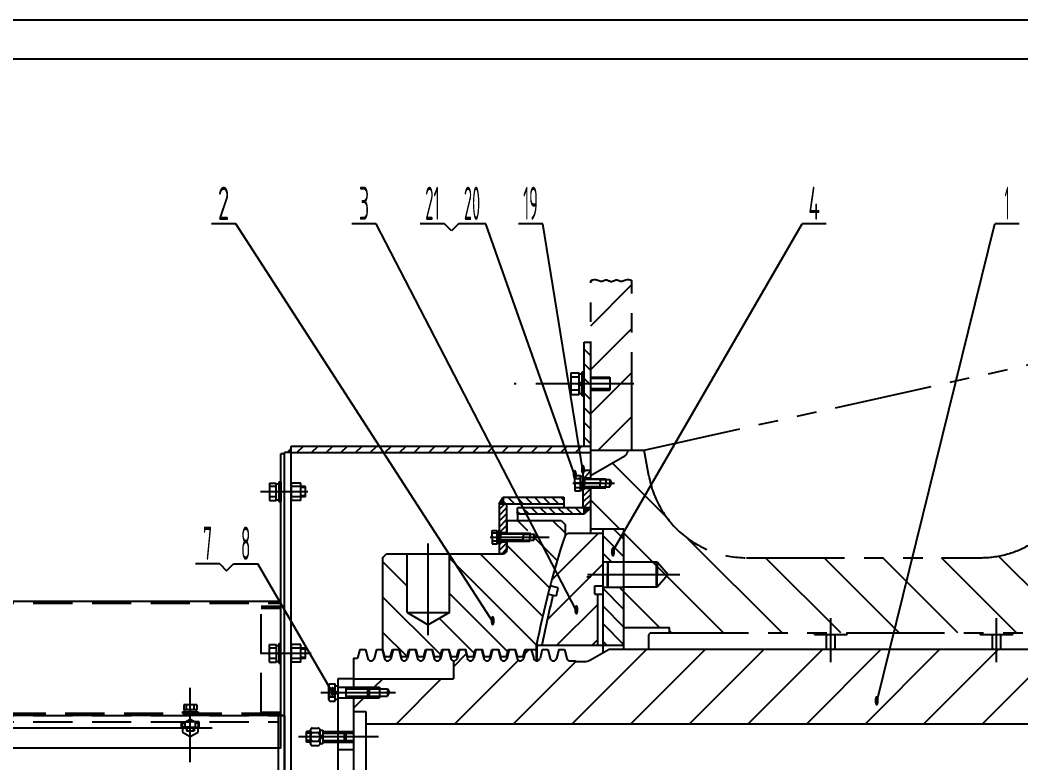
# Model space of a CAD drawing. Header units: millimetres. Extents: x 157 to 5197, y -35 to 3664.
# Drawn here: x 1476 to 3008, y 2526 to 3664 of the extents above; entities that cross this region are included whole.
import ezdxf
from ezdxf.enums import TextEntityAlignment as Align

# ---------------------------------------------------------------- set-up
doc = ezdxf.new("R2010")
doc.units = ezdxf.units.MM
doc.header["$LTSCALE"] = 120
for name, pattern in [('F', [0.75, 0.5, -0.25]), ('G', [2, 1.25, -0.25, 0.25, -0.25]), ('K', [2.5, 1.25, -0.25, 0.25, -0.25, 0.25, -0.25])]:
    doc.linetypes.add(name, pattern=pattern)
for name, color, linetype in [('01', 7, 'Continuous'), ('02', 1, 'Continuous'), ('04', 2, 'F'), ('05', 4, 'G'), ('07', 6, 'K'), ('11', 3, 'Continuous')]:
    doc.layers.add(name, color=color, linetype=linetype)
doc.styles.get("Standard").update_dxf_attribs({"font": 'isocp', "width": 0.707, "bigfont": 'intecad.shx'})

# ---------------------------------------------------------------- blocks, each defined once
blk = doc.blocks.new('*U2', base_point=(-843.9, 1458.2))
at = {"layer": '01', "color": 7, "linetype": 'Continuous', "ltscale": 2}
for p, q in [((-834.1, 1471.7), (-837.6, 1458.2)), ((-834.1, 1471.7), (-825.5, 1471.7)), ((-825.5, 1471.7), (-821.9, 1458)), ((-808.7, 1471.7), (-812.2, 1458)), ((-808.7, 1471.7), (-800.1, 1471.7)), ((-800.1, 1471.7), (-796.5, 1458)), ((-783.3, 1471.7), (-786.8, 1458)), ((-783.3, 1471.7), (-774.7, 1471.7)), ((-774.7, 1471.7), (-771.1, 1458)), ((-757.9, 1471.7), (-761.4, 1458)), ((-757.9, 1471.7), (-749.3, 1471.7)), ((-749.3, 1471.7), (-745.7, 1458)), ((-732.5, 1471.7), (-736, 1458)), ((-723.9, 1471.7), (-720.3, 1458)), ((-707.1, 1471.7), (-710.6, 1458)), ((-698.5, 1471.7), (-694.9, 1458)), ((-681.7, 1471.7), (-685.2, 1458)), ((-673.1, 1471.7), (-669.5, 1458)), ((-656.3, 1471.7), (-659.8, 1458)), ((-647.7, 1471.7), (-644.1, 1458)), ((-630.9, 1471.7), (-634.4, 1458)), ((-622.3, 1471.7), (-618.7, 1458)), ((-605.5, 1471.7), (-609, 1458)), ((-596.9, 1471.7), (-593.3, 1458)), ((-580.1, 1471.7), (-583.6, 1458)), ((-571.5, 1471.7), (-567.9, 1458)), ((-554.7, 1471.7), (-558.2, 1458)), ((-546.1, 1471.7), (-542.5, 1458)), ((-529.3, 1471.7), (-532.8, 1458)), ((-520.7, 1471.7), (-517.1, 1458)), ((-480.7, 1455.9), (-452.4, 1472.2)), ((-843.9, 1458.2), (-837.6, 1458.2)), ((-500.9, 1453.2), (-490.7, 1453.2)), ((-500.9, 1453.2), (-490.7, 1453.2))]:
    blk.add_line(p, q, dxfattribs=at)
at = {"layer": '01', "color": 7, "linetype": 'Continuous'}
for p, q in [((-783.3, 1471.7), (-774.7, 1471.7)), ((-757.9, 1471.7), (-749.3, 1471.7)), ((-732.5, 1471.7), (-723.9, 1471.7)), ((-732.5, 1471.7), (-723.9, 1471.7)), ((-707.1, 1471.7), (-698.5, 1471.7)), ((-681.7, 1471.7), (-673.1, 1471.7)), ((-656.3, 1471.7), (-647.7, 1471.7)), ((-630.9, 1471.7), (-622.3, 1471.7)), ((-605.5, 1471.7), (-596.9, 1471.7)), ((-580.1, 1471.7), (-571.5, 1471.7)), ((-554.7, 1471.7), (-546.1, 1471.7)), ((-529.3, 1471.7), (-520.7, 1471.7)), ((-512.3, 1454.2), (-504.3, 1454.2))]:
    blk.add_line(p, q, dxfattribs=at)
at = {"layer": '01', "color": 7, "linetype": 'Continuous', "ltscale": 2}
for centre, radius, start, end in [((-817.1, 1459.2), 5, 194.5, 345.5), ((-791.7, 1459.2), 5, 194.5, 345.5), ((-766.3, 1459.2), 5, 194.5, 345.5), ((-740.9, 1459.2), 5, 194.5, 345.5), ((-715.5, 1459.2), 5, 194.5, 345.5), ((-690.1, 1459.2), 5, 194.5, 345.5), ((-664.7, 1459.2), 5, 194.5, 345.5), ((-639.3, 1459.2), 5, 194.5, 345.5), ((-613.9, 1459.2), 5, 194.5, 345.5), ((-588.5, 1459.2), 5, 194.5, 345.5), ((-563.1, 1459.2), 5, 194.5, 345.5), ((-537.7, 1459.2), 5, 194.5, 345.5), ((-512.3, 1459.2), 5, 194.5, 270), ((-490.7, 1473.2), 20, 270, 300), ((-490.7, 1473.2), 20, 270, 300), ((-500.9, 1459.7), 6.5, 237.7958, 270)]:
    blk.add_arc(centre, radius, start, end, dxfattribs=at)
blk = doc.blocks.new('*U7', base_point=(2450.2, 3973.1))
at = {"layer": '11', "color": 3, "linetype": 'Continuous'}
for p, q in [((2409.9, 3973.1), (2410.3, 3973.1)), ((2413.1, 3962.1), (2410.3, 3973.1)), ((2422, 3962.1), (2424.8, 3973.1)), ((2424.8, 3973.1), (2435.7, 3973.1)), ((2438.5, 3962.1), (2435.7, 3973.1)), ((2447.4, 3962.1), (2450.2, 3973.1)), ((2450.2, 3973.1), (2461.1, 3973.1)), ((2463.9, 3962.1), (2461.1, 3973.1)), ((2472.8, 3962.1), (2475.6, 3973.1)), ((2475.6, 3973.1), (2486.5, 3973.1)), ((2489.3, 3962.1), (2486.5, 3973.1)), ((2498.2, 3962.1), (2501, 3973.1)), ((2501, 3973.1), (2511.9, 3973.1)), ((2514.7, 3962.1), (2511.9, 3973.1)), ((2523.6, 3962.1), (2526.4, 3973.1)), ((2526.4, 3973.1), (2537.3, 3973.1)), ((2540.1, 3962.1), (2537.3, 3973.1)), ((2549, 3962.1), (2551.8, 3973.1)), ((2551.8, 3973.1), (2562.7, 3973.1)), ((2565.5, 3962.1), (2562.7, 3973.1)), ((2574.4, 3962.1), (2577.2, 3973.1)), ((2577.2, 3973.1), (2588.1, 3973.1)), ((2590.9, 3962.1), (2588.1, 3973.1)), ((2599.8, 3962.1), (2602.6, 3973.1)), ((2602.6, 3973.1), (2613.5, 3973.1)), ((2616.3, 3962.1), (2613.5, 3973.1)), ((2625.2, 3962.1), (2628, 3973.1)), ((2628, 3973.1), (2645.3, 3973.1)), ((2413.1, 3962.1), (2422, 3962.1)), ((2438.5, 3962.1), (2447.4, 3962.1)), ((2463.9, 3962.1), (2472.8, 3962.1)), ((2489.3, 3962.1), (2498.2, 3962.1)), ((2514.7, 3962.1), (2523.6, 3962.1)), ((2540.1, 3962.1), (2549, 3962.1)), ((2565.5, 3962.1), (2574.4, 3962.1)), ((2590.9, 3962.1), (2599.8, 3962.1)), ((2616.3, 3962.1), (2625.2, 3962.1))]:
    blk.add_line(p, q, dxfattribs=at)
blk = doc.blocks.new('*U250')
at = {"layer": '01'}
for p, q in [((-10.7, 3.6), (-10.7, 0)), ((0, 3.6), (-10.7, 3.6)), ((-10.7, 0), (0, 0)), ((0, 0), (-2.1, 3.6)), ((0, 3.6), (2.1, 0)), ((0, 3.6), (10.7, 3.6)), ((10.7, 0), (0, 0)), ((10.7, 3.6), (10.7, 0))]:
    blk.add_line(p, q, dxfattribs=at)
at = {"layer": '05'}
blk.add_line((0, 5.7), (0, -2.1), dxfattribs=at)
blk = doc.blocks.new('*U251')
at = {"layer": '01'}
for p, q in [((-9.2, 3.1), (-9.2, 0)), ((0, 3.1), (-9.2, 3.1)), ((-9.2, 0), (0, 0)), ((0, 0), (-1.8, 3.1)), ((0, 3.1), (1.8, 0)), ((0, 3.1), (9.2, 3.1)), ((9.2, 0), (0, 0)), ((9.2, 3.1), (9.2, 0))]:
    blk.add_line(p, q, dxfattribs=at)
at = {"layer": '05'}
blk.add_line((0, 5.2), (0, -2.1), dxfattribs=at)
blk = doc.blocks.new('ertert')
at = {"layer": '01'}
for p, q in [((21107.7, 5611.3), (21412.7, 5611.3)), ((21107.7, 5601.3), (21107.7, 5611.3)), ((21412.7, 5611.3), (21412.7, 5601.3)), ((21107.7, 5601.3), (21412.7, 5601.3)), ((21107.7, 4586.3), (21107.7, 4592.3)), ((21412.7, 4586.3), (21107.7, 4586.3)), ((21412.7, 4592.3), (21412.7, 4586.3))]:
    blk.add_line(p, q, dxfattribs=at)
at = {"layer": '01', "color": 7, "linetype": 'Continuous'}
for p, q in [((21120.2, 5478.8), (21113.3, 5466.8)), ((21126.7, 5478.8), (21120.2, 5478.8)), ((21126.7, 5478.8), (21133.1, 5478.8)), ((21133.1, 5478.8), (21140, 5466.8)), ((21387.2, 5478.8), (21380.3, 5466.8)), ((21393.7, 5478.8), (21387.2, 5478.8)), ((21393.7, 5478.8), (21400.1, 5478.8)), ((21400.1, 5478.8), (21407, 5466.8)), ((21113.3, 5466.8), (21120.2, 5454.8)), ((21120.2, 5454.8), (21126.7, 5454.8)), ((21133.1, 5454.8), (21126.7, 5454.8)), ((21140, 5466.8), (21133.1, 5454.8)), ((21380.3, 5466.8), (21387.2, 5454.8)), ((21387.2, 5454.8), (21393.7, 5454.8)), ((21400.1, 5454.8), (21393.7, 5454.8)), ((21407, 5466.8), (21400.1, 5454.8)), ((21120.2, 5110.8), (21113.3, 5098.8)), ((21126.7, 5110.8), (21120.2, 5110.8)), ((21126.7, 5110.8), (21133.1, 5110.8)), ((21133.1, 5110.8), (21140, 5098.8)), ((21387.2, 5110.8), (21380.3, 5098.8)), ((21393.7, 5110.8), (21387.2, 5110.8)), ((21393.7, 5110.8), (21400.1, 5110.8)), ((21400.1, 5110.8), (21407, 5098.8)), ((21113.3, 5098.8), (21120.2, 5086.8)), ((21120.2, 5086.8), (21126.7, 5086.8)), ((21133.1, 5086.8), (21126.7, 5086.8)), ((21140, 5098.8), (21133.1, 5086.8)), ((21380.3, 5098.8), (21387.2, 5086.8)), ((21387.2, 5086.8), (21393.7, 5086.8)), ((21400.1, 5086.8), (21393.7, 5086.8)), ((21407, 5098.8), (21400.1, 5086.8)), ((21120.2, 4742.8), (21113.3, 4730.8)), ((21126.7, 4742.8), (21120.2, 4742.8)), ((21126.7, 4742.8), (21133.1, 4742.8)), ((21133.1, 4742.8), (21140, 4730.8)), ((21387.2, 4742.8), (21380.3, 4730.8)), ((21393.7, 4742.8), (21387.2, 4742.8)), ((21393.7, 4742.8), (21400.1, 4742.8)), ((21400.1, 4742.8), (21407, 4730.8)), ((21113.3, 4730.8), (21120.2, 4718.8)), ((21120.2, 4718.8), (21126.7, 4718.8)), ((21133.1, 4718.8), (21126.7, 4718.8)), ((21140, 4730.8), (21133.1, 4718.8)), ((21380.3, 4730.8), (21387.2, 4718.8)), ((21387.2, 4718.8), (21393.7, 4718.8)), ((21400.1, 4718.8), (21393.7, 4718.8)), ((21407, 4730.8), (21400.1, 4718.8))]:
    blk.add_line(p, q, dxfattribs=at)
at = {"layer": '04', "color": 2, "linetype": 'F'}
for p, q in [((21107.7, 4592.3), (21107.7, 5601.3)), ((21117.7, 4596.3), (21117.7, 5601.3)), ((21154.2, 5551.3), (21154.2, 5601.3)), ((21160.2, 5551.3), (21160.2, 5601.3)), ((21257.2, 5551.3), (21257.2, 5601.3)), ((21263.2, 5551.3), (21263.2, 5601.3)), ((21360.2, 5551.3), (21360.2, 5601.3)), ((21366.2, 5551.3), (21366.2, 5601.3)), ((21402.7, 5601.3), (21402.7, 4596.3)), ((21412.7, 5601.3), (21412.7, 4592.3)), ((21154.2, 5551.3), (21160.2, 5551.3)), ((21263.2, 5551.3), (21257.2, 5551.3)), ((21366.2, 5551.3), (21360.2, 5551.3)), ((21125.7, 5480.1), (21117.7, 5480.1)), ((21117.7, 5480.1), (21117.7, 5466.8)), ((21125.7, 5474.8), (21117.7, 5474.8)), ((21125.7, 5466.8), (21125.7, 5480.1)), ((21394.7, 5466.8), (21394.7, 5480.1)), ((21394.7, 5480.1), (21402.7, 5480.1)), ((21394.7, 5474.8), (21402.7, 5474.8)), ((21402.7, 5480.1), (21402.7, 5466.8)), ((21122.2, 5466.8), (21112.1, 5466.8)), ((21117.7, 5453.4), (21117.7, 5466.8)), ((21125.7, 5458.8), (21117.7, 5458.8)), ((21125.7, 5466.8), (21125.7, 5453.4)), ((21393.6, 5466.8), (21403.7, 5466.8)), ((21394.7, 5466.8), (21394.7, 5453.4)), ((21394.7, 5458.8), (21402.7, 5458.8)), ((21402.7, 5453.4), (21402.7, 5466.8)), ((21125.7, 5453.4), (21117.7, 5453.4)), ((21394.7, 5453.4), (21402.7, 5453.4)), ((21125.7, 5112.1), (21117.7, 5112.1)), ((21117.7, 5112.1), (21117.7, 5098.8)), ((21125.7, 5106.8), (21117.7, 5106.8)), ((21125.7, 5098.8), (21125.7, 5112.1)), ((21394.7, 5098.8), (21394.7, 5112.1)), ((21394.7, 5112.1), (21402.7, 5112.1)), ((21394.7, 5106.8), (21402.7, 5106.8)), ((21402.7, 5112.1), (21402.7, 5098.8)), ((21122.2, 5098.8), (21112.1, 5098.8)), ((21117.7, 5085.4), (21117.7, 5098.8)), ((21125.7, 5090.8), (21117.7, 5090.8)), ((21125.7, 5098.8), (21125.7, 5085.4)), ((21393.6, 5098.8), (21403.7, 5098.8)), ((21394.7, 5098.8), (21394.7, 5085.4)), ((21394.7, 5090.8), (21402.7, 5090.8)), ((21402.7, 5085.4), (21402.7, 5098.8)), ((21125.7, 5085.4), (21117.7, 5085.4)), ((21394.7, 5085.4), (21402.7, 5085.4)), ((21125.7, 4744.1), (21117.7, 4744.1)), ((21117.7, 4744.1), (21117.7, 4730.8)), ((21125.7, 4738.8), (21117.7, 4738.8)), ((21125.7, 4730.8), (21125.7, 4744.1)), ((21394.7, 4730.8), (21394.7, 4744.1)), ((21394.7, 4744.1), (21402.7, 4744.1)), ((21394.7, 4738.8), (21402.7, 4738.8)), ((21402.7, 4744.1), (21402.7, 4730.8)), ((21126.7, 4730.8), (21116.6, 4730.8)), ((21117.7, 4717.4), (21117.7, 4730.8)), ((21125.7, 4722.8), (21117.7, 4722.8)), ((21125.7, 4730.8), (21125.7, 4717.4)), ((21393.6, 4730.8), (21403.7, 4730.8)), ((21394.7, 4730.8), (21394.7, 4717.4)), ((21394.7, 4722.8), (21402.7, 4722.8)), ((21402.7, 4717.4), (21402.7, 4730.8)), ((21125.7, 4717.4), (21117.7, 4717.4)), ((21394.7, 4717.4), (21402.7, 4717.4)), ((21157.7, 4596.3), (21107.7, 4596.3)), ((21362.7, 4596.3), (21157.7, 4596.3)), ((21412.7, 4596.3), (21362.7, 4596.3))]:
    blk.add_line(p, q, dxfattribs=at)
at = {"layer": '05'}
for p, q in [((21260.2, 4548.4), (21260.2, 5639)), ((21126.7, 5479.3), (21126.7, 5454)), ((21393.7, 5479.3), (21393.7, 5454)), ((21112.8, 5466.8), (21140.6, 5466.8)), ((21379.7, 5466.8), (21407.5, 5466.8)), ((21126.7, 5111.3), (21126.7, 5086)), ((21393.7, 5111.3), (21393.7, 5086)), ((21112.7, 5098.8), (21140.5, 5098.8)), ((21379.7, 5098.8), (21407.5, 5098.8)), ((21126.7, 4743.3), (21126.7, 4718)), ((21393.7, 4743.3), (21393.7, 4718)), ((21112.7, 4730.8), (21140.5, 4730.8)), ((21379.7, 4730.8), (21407.5, 4730.8)), ((21196.7, 4604.7), (21196.7, 4569.9)), ((21323.7, 4610.1), (21323.7, 4569.6))]:
    blk.add_line(p, q, dxfattribs=at)
at = {"layer": '05', "color": 142, "linetype": 'G'}
for p, q in [((21126.7, 4707.3), (21126.7, 5498.6)), ((21393.7, 5498.6), (21393.7, 4707.3)), ((21107.7, 5466.8), (21412.7, 5466.8)), ((21107.7, 5098.8), (21412.7, 5098.8)), ((21107.7, 4730.8), (21412.7, 4730.8))]:
    blk.add_line(p, q, dxfattribs=at)
blk = doc.blocks.new('*U265')
at = {"layer": '01'}
for p, q in [((-15.1, 5), (-15.1, 0)), ((0, 5), (-15.1, 5)), ((-15.1, 0), (0, 0)), ((0, 0), (-2.9, 5)), ((0, 5), (2.9, 0)), ((0, 5), (15.1, 5)), ((15.1, 0), (0, 0)), ((15.1, 5), (15.1, 0))]:
    blk.add_line(p, q, dxfattribs=at)
at = {"layer": '05'}
blk.add_line((0, 7.1), (0, -2.1), dxfattribs=at)
blk = doc.blocks.new('nmm')
at = {"layer": '01'}
for p, q in [((12120.5, 5127.1), (11720, 5127.1)), ((11720, 5121.1), (11720, 5127.1)), ((12120.5, 5121.1), (11720, 5121.1)), ((12120.5, 5121.1), (12120.5, 5127.1))]:
    blk.add_line(p, q, dxfattribs=at)
at = {"layer": '04', "color": 2, "linetype": 'F'}
for p, q in [((12115.5, 5157.1), (11953.5, 5157.1)), ((11953.5, 5127.1), (11953.5, 5157.1)), ((11956.5, 5127.1), (11956.5, 5157.1)), ((12115.5, 5157.1), (12115.5, 5127.1))]:
    blk.add_line(p, q, dxfattribs=at)
blk = doc.blocks.new('kmn')
at = {"layer": '01'}
blk.add_hatch(color=256, dxfattribs=at).paths.add_polyline_path([(-4749.3239, 5775.65), (-4749.3239, 5769.65), (-4743.3239, 5769.65)])
at = {"layer": '02', "linetype": 'Continuous'}
h = blk.add_hatch(dxfattribs=at)
h.set_pattern_fill('LINE', color=1, scale=5, angle=-45, style=0)
h.set_pattern_definition([(315, (-7553.948, 2840.967), (11.22532, 11.22532), [])])
h.paths.add_polyline_path([(-4739.3239, 5769.65), (-4749.3239, 5769.65), (-4749.3239, 5310.65), (-4739.3239, 5310.65), (-4739.3239, 5499.65)])
h.paths.add_polyline_path([(-5859.3239, 5769.65), (-5869.3239, 5769.65), (-5869.3239, 5310.65), (-5859.3239, 5310.65)])
h = blk.add_hatch(dxfattribs=at)
h.set_pattern_fill('LINE', color=1, scale=5, angle=45, style=0)
h.set_pattern_definition([(45, (-7553.948, 2840.967), (-11.22532, 11.22532), [])])
h.paths.add_polyline_path([(-4739.3239, 5320.65), (-4739.3239, 5310.65), (-4643.9239, 5310.65), (-4643.9239, 5320.65)])
h.paths.add_polyline_path([(-4580.3239, 5310.65), (-4580.3239, 5320.65), (-4643.9239, 5320.65), (-4643.9239, 5310.65)])
at = {"layer": '01'}
for p, q in [((-5201.8239, 5785.65), (-5201.8239, 6791.65)), ((-4976.8239, 6791.65), (-4976.8239, 5785.65)), ((-5070.1989, 5802.75), (-5043.4489, 5802.75)), ((-5070.1989, 5802.75), (-5070.1989, 5792.75)), ((-5043.4489, 5792.75), (-5070.1989, 5792.75)), ((-5069.0239, 5792.75), (-5069.0239, 5788.65)), ((-5064.8239, 5792.75), (-5064.8239, 5802.75)), ((-5048.8239, 5792.75), (-5048.8239, 5802.75)), ((-5044.6239, 5792.75), (-5044.6239, 5788.65)), ((-5043.4489, 5802.75), (-5043.4489, 5792.75)), ((-4795.9489, 5802.75), (-4822.6989, 5802.75)), ((-4822.6989, 5802.75), (-4822.6989, 5792.75)), ((-4822.6989, 5792.75), (-4795.9489, 5792.75)), ((-4821.5239, 5792.75), (-4821.5239, 5788.65)), ((-4817.3239, 5792.75), (-4817.3239, 5802.75)), ((-4801.3239, 5792.75), (-4801.3239, 5802.75)), ((-4797.1239, 5792.75), (-4797.1239, 5788.65)), ((-4795.9489, 5802.75), (-4795.9489, 5792.75)), ((-5201.8239, 5785.65), (-4976.8239, 5785.65)), ((-5041.8239, 5788.65), (-5071.8239, 5788.65)), ((-5071.8239, 5788.65), (-5071.8239, 5785.65)), ((-5041.8239, 5788.65), (-5041.8239, 5785.65)), ((-4794.3239, 5788.65), (-4824.3239, 5788.65)), ((-4824.3239, 5788.65), (-4824.3239, 5785.65)), ((-4794.3239, 5785.65), (-4824.3239, 5785.65)), ((-4794.3239, 5788.65), (-4794.3239, 5785.65)), ((-4749.3239, 5769.65), (-4749.3239, 5779.65)), ((-4743.3239, 5769.65), (-4749.3239, 5775.65)), ((-4660.3989, 5341.15), (-4660.3989, 5328.65)), ((-4627.4489, 5341.15), (-4660.3989, 5341.15)), ((-4653.9239, 5328.65), (-4653.9239, 5341.15)), ((-4633.9239, 5328.65), (-4633.9239, 5341.15)), ((-4627.4489, 5341.15), (-4627.4489, 5328.65)), ((-4662.4239, 5323.65), (-4662.4239, 5320.65)), ((-4662.4239, 5323.65), (-4625.4239, 5323.65)), ((-4660.3989, 5328.65), (-4627.4489, 5328.65)), ((-4625.4239, 5323.65), (-4625.4239, 5320.65)), ((-4653.9239, 5310.65), (-4653.9239, 5281.65)), ((-4633.9239, 5310.65), (-4633.9239, 5281.65)), ((-4633.9239, 5281.65), (-4653.9239, 5281.65))]:
    blk.add_line(p, q, dxfattribs=at)
at = {"layer": '01', "color": 7, "linetype": 'Continuous'}
for p, q in [((-5859.3239, 5779.65), (-4749.3239, 5779.65)), ((-5869.3239, 5769.65), (-4739.3239, 5769.65)), ((-5043.4489, 5769.65), (-5070.1989, 5769.65)), ((-5070.1989, 5754.85), (-5070.1989, 5769.65)), ((-5064.8239, 5747.75), (-5064.8239, 5769.65)), ((-5056.8239, 5753.7983), (-5056.8239, 5770.7017)), ((-5048.8239, 5747.75), (-5048.8239, 5769.65)), ((-5043.4489, 5754.85), (-5043.4489, 5769.65)), ((-4795.9489, 5769.65), (-4822.6989, 5769.65)), ((-4822.6989, 5754.85), (-4822.6989, 5769.65)), ((-4817.3239, 5747.75), (-4817.3239, 5769.65)), ((-4809.3239, 5753.7983), (-4809.3239, 5770.7017)), ((-4801.3239, 5747.75), (-4801.3239, 5769.65)), ((-4795.9489, 5754.85), (-4795.9489, 5769.65)), ((-4749.3239, 5769.65), (-4749.3239, 5310.65)), ((-4739.3239, 5769.65), (-4739.3239, 5499.65)), ((-5070.1989, 5754.85), (-5043.4489, 5754.85)), ((-5064.8239, 5747.75), (-5048.8239, 5747.75)), ((-4822.6989, 5754.85), (-4795.9489, 5754.85)), ((-4817.3239, 5747.75), (-4801.3239, 5747.75)), ((-4739.3239, 5499.65), (-4739.3239, 5310.65)), ((-4739.3239, 5320.65), (-4580.3239, 5320.65)), ((-4580.3239, 5320.65), (-4580.3239, 5310.65)), ((-4749.3239, 5310.65), (-4580.3239, 5310.65))]:
    blk.add_line(p, q, dxfattribs=at)
at = {"layer": '02', "color": 1, "linetype": 'Continuous'}
for p, q in [((-5063.2239, 5747.75), (-5063.2239, 5754.85)), ((-5050.4239, 5747.75), (-5050.4239, 5754.85)), ((-4815.7239, 5747.75), (-4815.7239, 5754.85)), ((-4802.9239, 5747.75), (-4802.9239, 5754.85))]:
    blk.add_line(p, q, dxfattribs=at)
at = {"layer": '02'}
for p, q in [((-4651.9239, 5281.65), (-4651.9239, 5310.65)), ((-4635.9239, 5281.65), (-4635.9239, 5310.65))]:
    blk.add_line(p, q, dxfattribs=at)
at = {"layer": '04', "color": 2, "linetype": 'F'}
for p, q in [((-5151.8239, 5785.65), (-5151.8239, 6791.65)), ((-5148.8239, 5785.65), (-5148.8239, 6791.65)), ((-4979.8239, 6794.65), (-4979.8239, 5785.65)), ((-5175.4239, 5930.15), (-5175.4239, 5918.15)), ((-5169.8239, 5930.15), (-5175.4239, 5930.15)), ((-5175.4239, 5928.95), (-5169.8239, 5928.95)), ((-5146.3239, 5936.15), (-5148.8239, 5936.15)), ((-5146.3239, 5936.15), (-5146.3239, 5912.15)), ((-5143.2239, 5933.35), (-5146.3239, 5933.35)), ((-5135.7239, 5934.165), (-5143.2239, 5934.165)), ((-5143.2239, 5914.135), (-5143.2239, 5934.165)), ((-5143.2239, 5930.15), (-5135.7239, 5930.15)), ((-5135.7239, 5914.135), (-5135.7239, 5934.165)), ((-5175.4239, 5919.35), (-5169.8239, 5919.35)), ((-5169.8239, 5918.15), (-5175.4239, 5918.15)), ((-5141.1272, 5924.15), (-5150.6355, 5924.15)), ((-5143.2239, 5914.95), (-5146.3239, 5914.95)), ((-5143.2239, 5918.15), (-5135.7239, 5918.15)), ((-5135.7239, 5914.135), (-5143.2239, 5914.135)), ((-5146.3239, 5912.15), (-5148.8239, 5912.15))]:
    blk.add_line(p, q, dxfattribs=at)
at = {"layer": '05'}
for p, q in [((-5170.8239, 6820.815), (-5170.8239, 5880.306)), ((-5223.5866, 5924.15), (-5109.6498, 5924.15)), ((-5056.8239, 5738.7712), (-5056.8239, 5816.5599)), ((-4809.3239, 5744.2011), (-4809.3239, 5816.5599)), ((-4643.9239, 5244.759), (-4643.9239, 5427.7556))]:
    blk.add_line(p, q, dxfattribs=at)
at = {"layer": '01'}
blk.add_blockref('ertert', (-26564.4824, 1193.3785), dxfattribs=at)
at = {"layer": '01', "xscale": -1}
blk.add_blockref('nmm', (6968.6397, 658.5229), dxfattribs=at)
at = {"layer": '04', "xscale": -1}
blk.add_blockref('*U265', (-4643.9239, 5323.65), dxfattribs=at)
blk = doc.blocks.new('*U287')
at = {"layer": '01'}
blk.add_lwpolyline([(415, 292), (25, 292)], dxfattribs=at)
at = {"layer": '02'}
blk.add_lwpolyline([(420, 297), (0, 297)], dxfattribs=at)

msp = doc.modelspace()

# ---------------------------------------------------------------- hatches: boundary and pattern name
at = {"layer": '01'}
for points in [[(2209.8025, 2923.2029), (2215.8025, 2923.2029), (2215.8025, 2933.2029)], [(2340.1525, 2917.2029), (2340.1525, 2907.2029), (2350.1525, 2917.2029)]]:
    msp.add_hatch(color=256, dxfattribs=at).paths.add_polyline_path(points)
at = {"layer": '02', "linetype": 'Continuous'}
h = msp.add_hatch(dxfattribs=at)
h.set_pattern_fill('LINE', color=1, scale=2, angle=45, style=0)
h.set_pattern_definition([(225, (4063.613, 277.677), (4.490128, -4.490128), [])])
h.paths.add_polyline_path([(2338.1525, 2917.2029), (2350.1525, 2917.2029), (2350.1525, 2946.7029), (2338.1525, 2946.7029)])
h.paths.add_polyline_path([(2338.1525, 2974.2029), (2338.1525, 2962.7029), (2350.1525, 2962.7029), (2350.1525, 2974.2029)])
h = msp.add_hatch(dxfattribs=at)
h.set_pattern_fill('LINE', color=1, scale=3, angle=-45, style=0)
h.set_pattern_definition([(315, (496.342, 5562.7285), (6.735192, 6.735192), [])])
h.paths.add_polyline_path([(2308.8025, 2923.2029), (2308.8025, 2933.2029), (2215.8025, 2933.2029), (2215.8025, 2923.2029)])
h = msp.add_hatch(dxfattribs=at)
h.set_pattern_fill('LINE', color=1, scale=2, angle=45, style=0)
h.set_pattern_definition([(45, (1621.4346, 3763.004), (-4.490128, 4.490128), [])])
h.paths.add_polyline_path([(2209.8025, 2880.2029), (2221.8025, 2880.2029), (2221.8025, 2923.2029), (2209.8025, 2923.2029)])
h.paths.add_polyline_path([(2209.8025, 2847.2029), (2215.8025, 2847.2029), (2221.8025, 2853.2029), (2221.8025, 2864.2029), (2209.8025, 2864.2029)])
h.paths.add_polyline_path([(2216.1187, 2910.2548), (2216.1187, 2900.7729), (2228.4264, 2900.7729), (2228.4264, 2910.2548)], flags=9)
h = msp.add_hatch(dxfattribs=at)
h.set_pattern_fill('LINE', color=1, scale=3, angle=-45, style=0)
h.set_pattern_definition([(135, (4063.613, 277.677), (-6.735192, -6.735192), [])])
h.paths.add_polyline_path([(2238.1525, 2917.2029), (2238.1525, 2907.2029), (2340.1525, 2907.2029), (2340.1525, 2917.2029)])
at = {"layer": '07', "linetype": 'K'}
h = msp.add_hatch(dxfattribs=at)
h.set_pattern_fill('ANSI31', color=6, scale=15, style=0)
h.set_pattern_definition([(45, (1287.93, -21.44), (-33.67596, 33.67596), [])])
h.paths.add_polyline_path([(2350.1525, 3005.4529), (2413.1525, 3005.4529), (2413.1525, 3264.9529), (2410.3775, 3266.0369), (2407.9332, 3266.5377), (2405.7812, 3266.5808), (2403.8829, 3266.2916), (2402.2, 3265.7957), (2400.694, 3265.2186), (2398.4855, 3264.3583), (2396.3557, 3264.1815), (2394.3085, 3264.7237), (2392.5152, 3265.4487), (2391.5065, 3265.8289), (2390.5131, 3266.1058), (2389.5275, 3266.2129), (2388.5431, 3266.1046), (2387.5587, 3265.8191), (2386.5743, 3265.4155), (2385.59, 3264.9529), (2383.9493, 3264.1818), (2382.0954, 3263.6441), (2380.2743, 3263.8444), (2378.6993, 3264.4902), (2377.715, 3264.9529), (2376.7306, 3265.4155), (2375.7462, 3265.8191), (2374.7618, 3266.1046), (2373.7775, 3266.2129), (2372.7918, 3266.1058), (2371.7985, 3265.8289), (2370.7897, 3265.4487), (2368.9964, 3264.7237), (2366.9493, 3264.1815), (2364.8194, 3264.3583), (2362.611, 3265.2186), (2361.1049, 3265.7957), (2359.422, 3266.2916), (2357.5237, 3266.5808), (2355.3717, 3266.5377), (2352.9274, 3266.0369), (2350.1525, 3264.9529)])
h = msp.add_hatch(dxfattribs=at)
h.set_pattern_fill('ANSI31', color=6, scale=20, angle=90, style=0)
h.set_pattern_definition([(135, (-7.275, -999.89), (-44.9013, -44.9013), [])])
h.paths.add_polyline_path([(3250.6525, 2725.7029, -0.414213562), (3251.8525, 2724.5029), (3251.8525, 2719.7029), (3302.1525, 2719.7029), (3302.1525, 3151.7373), (3262.6525, 3174.5426, -0.267949192), (3257.6525, 3183.2029), (3232.6525, 3183.2029), (3078.7886, 2916.7029, -0.267949192), (2947.1528, 2840.7029), (2588.7455, 2840.7029, -0.363970234), (2439.0547, 2966.3083), (2432.1525, 3005.4529), (2407.1525, 3005.4529, -0.267949192), (2402.1525, 2996.7926), (2350.1525, 2966.7704), (2350.1525, 2884.8529), (2400.9525, 2884.8529), (2400.9525, 2733.9529), (2470.9525, 2733.9529), (2470.9525, 2728.7029), (2473.9525, 2725.7029)])
at = {"layer": '11'}
h = msp.add_hatch(dxfattribs=at)
h.set_pattern_fill('ANSI31', color=256, scale=12, angle=90, style=0)
h.set_pattern_definition([(135, (-7.275, -999.89), (-26.94077, -26.94077), [])])
h.paths.add_polyline_path([(2310.7025, 2874.7253), (2310.7025, 2891.7029), (2304.7025, 2897.7029), (2221.8025, 2897.7029), (2221.8025, 2882.2029), (2256.8025, 2882.2029), (2256.8025, 2878.2029), (2262.8025, 2878.2029), (2266.2666, 2872.2029), (2262.8025, 2866.2029), (2256.8025, 2866.2029), (2256.8025, 2862.2029), (2221.8025, 2862.2029), (2221.8025, 2852.7029, -0.414213562), (2215.8025, 2846.7029), (2133.8025, 2846.7029), (2133.8025, 2756.7029), (2101.3025, 2737.939), (2068.8025, 2756.7029), (2068.8025, 2846.7029), (2037.3025, 2846.7029), (2031.3025, 2840.7029), (2031.3025, 2701.6228), (2034.5145, 2689.2029), (2043.3787, 2689.2029), (2046.2235, 2700.2029), (2057.0697, 2700.2029), (2059.9145, 2689.2029), (2068.7787, 2689.2029), (2071.6235, 2700.2029), (2082.4697, 2700.2029), (2085.3145, 2689.2029), (2094.1787, 2689.2029), (2097.0235, 2700.2029), (2107.8697, 2700.2029), (2110.7145, 2689.2029), (2119.5787, 2689.2029), (2122.4235, 2700.2029), (2133.2697, 2700.2029), (2136.1145, 2689.2029), (2144.9787, 2689.2029), (2147.8235, 2700.2029), (2158.6697, 2700.2029), (2161.5145, 2689.2029), (2170.3787, 2689.2029), (2173.2235, 2700.2029), (2184.0697, 2700.2029), (2186.9145, 2689.2029), (2195.7787, 2689.2029), (2198.6235, 2700.2029), (2209.4697, 2700.2029), (2212.3145, 2689.2029), (2221.1787, 2689.2029), (2224.0235, 2700.2029), (2234.8697, 2700.2029), (2237.7145, 2689.2029), (2246.5787, 2689.2029), (2249.4235, 2700.2029), (2266.7025, 2700.2029), (2266.7025, 2704.7789, -0.032032463)])
h = msp.add_hatch(dxfattribs=at)
h.set_pattern_fill('ANSI31', color=256, scale=6, angle=90, style=0)
h.set_pattern_definition([(135, (-7.275, -999.892), (-13.470384, -13.470384), [])])
h.paths.add_polyline_path([(2400.9525, 2884.8529), (2368.9525, 2884.8529), (2368.9525, 2834.2529), (2400.9525, 2834.2529)])
h.paths.add_polyline_path([(2400.9525, 2795.7529), (2368.9525, 2795.7529), (2368.9525, 2706.7029), (2369.7025, 2706.7029), (2400.9525, 2706.7029)])
h = msp.add_hatch(dxfattribs=at)
h.set_pattern_fill('ANSI31', color=256, scale=12, style=0)
h.set_pattern_definition([(45, (-7.275, -999.89), (-26.94077, 26.94077), [])])
h.paths.add_polyline_path([(2360.9525, 2784.9335), (2356.4525, 2784.9335), (2356.4525, 2797.6035), (2368.9525, 2797.6035), (2368.9525, 2878.2029), (2314.8499, 2878.2029), (2310.3754, 2873.7283, 0.014473886), (2287.8514, 2797.6035), (2299.9354, 2794.4053, 0.002407994), (2296.6473, 2781.7353), (2292.2969, 2782.8866, 0.014317933), (2275.2211, 2706.7029), (2360.9525, 2706.7029)])
h = msp.add_hatch(dxfattribs=at)
h.set_pattern_fill('ANSI31', color=256, scale=20, style=0)
h.set_pattern_definition([(45, (-7.275, -999.89), (-44.9013, 44.9013), [])])
h.paths.add_polyline_path([(3525.7025, 2700.7029), (2378.1614, 2700.7029), (2349.8935, 2684.3823, -0.131652498), (2339.8935, 2681.7029), (2329.7525, 2681.7029, -0.14144966), (2326.2884, 2682.7029), (2318.3466, 2682.7029, -0.341889119), (2313.5058, 2686.451), (2309.9494, 2700.2029), (2301.3438, 2700.2029), (2297.7873, 2686.451, -0.774282728), (2288.1058, 2686.451), (2284.5494, 2700.2029), (2275.9438, 2700.2029), (2272.3873, 2686.451, -0.774282728), (2262.7058, 2686.451), (2259.1494, 2700.2029), (2250.5438, 2700.2029), (2246.9873, 2686.451, -0.774282728), (2237.3058, 2686.451), (2233.7494, 2700.2029), (2225.1438, 2700.2029), (2221.5873, 2686.451, -0.774282728), (2211.9058, 2686.451), (2208.3494, 2700.2029), (2199.7438, 2700.2029), (2196.1873, 2686.451, -0.774282728), (2186.5058, 2686.451), (2182.9494, 2700.2029), (2174.3438, 2700.2029), (2170.7873, 2686.451, -0.774282728), (2161.1058, 2686.451), (2157.5494, 2700.2029), (2148.9438, 2700.2029), (2145.3873, 2686.451, -0.389981251), (2139.7025, 2682.7746), (2139.7025, 2655.2029), (1986.7025, 2655.2029), (1986.7025, 2642.2029), (2026.7025, 2642.2029), (2026.7025, 2639.7029), (2038.7025, 2639.7029), (2041.8779, 2634.2029), (2038.7025, 2628.7029), (2026.7025, 2628.7029), (2026.7025, 2626.2029), (1986.7025, 2626.2029), (1986.7025, 2611.2029), (1992.7025, 2605.2029), (2005.7025, 2605.2029), (2005.7025, 2586.4029), (3525.7025, 2586.4029)])
h.paths.add_polyline_path([(3927.7025, 2700.7029), (3525.7025, 2700.7029), (3525.7025, 2586.4029), (3927.7025, 2586.4029)])
h.paths.add_polyline_path([(4654.7025, 2681.4029), (4654.7025, 2699.0952), (4648.7025, 2700.7029), (3927.7025, 2700.7029), (3927.7025, 2586.4029), (4654.7025, 2586.4029)])
h.paths.add_polyline_path([(4718.7025, 2681.4029, -0.414213562), (4706.0025, 2668.7029), (4667.4025, 2668.7029, -0.414213562), (4654.7025, 2681.4029), (4654.7025, 2586.4029), (4718.7025, 2586.4029)])
h.paths.add_polyline_path([(4822.7025, 2695.6118), (4803.7025, 2700.7029), (4724.7025, 2700.7029), (4718.7025, 2699.0952), (4718.7025, 2681.4029), (4718.7025, 2586.4029), (4809.6525, 2586.4029), (4822.7025, 2599.4529)])

# ---------------------------------------------------------------- linework, layer by layer
at = {"layer": '01'}
for p, q in [((2350.1525, 2974.2029), (2350.1525, 3170.7029)), ((2325.7525, 2954.7029), (2325.7525, 2966.3779)), ((2325.7525, 2966.3779), (2334.5525, 2966.3779)), ((2334.5525, 2961.7029), (2325.7525, 2961.7029)), ((2334.5525, 2966.3779), (2334.5525, 2954.7029)), ((2338.1525, 2961.7029), (2364.5525, 2961.7029)), ((2340.5525, 2961.7029), (2340.5525, 2954.7029)), ((2364.5525, 2961.7029), (2364.5525, 2954.7029)), ((2325.7525, 2954.7029), (2325.7525, 2943.0279)), ((2334.5525, 2947.7029), (2325.7525, 2947.7029)), ((2325.7525, 2943.0279), (2334.5525, 2943.0279)), ((2334.5525, 2943.0279), (2334.5525, 2954.7029)), ((2338.1525, 2947.7029), (2364.5525, 2947.7029)), ((2340.5525, 2947.7029), (2340.5525, 2954.7029)), ((2364.5525, 2947.7029), (2364.5525, 2954.7029)), ((2209.8025, 2923.2029), (2215.8025, 2933.2029)), ((2308.8025, 2923.2029), (2308.8025, 2917.2029)), ((2350.1525, 2917.2029), (2340.1525, 2907.2029)), ((2238.1525, 2907.2029), (2238.1525, 2897.7029)), ((2199.2025, 2872.2029), (2199.2025, 2882.2179)), ((2199.2025, 2882.2179), (2206.7025, 2882.2179)), ((2206.7025, 2882.2179), (2206.7025, 2872.2029)), ((2350.1525, 2884.8529), (2400.9525, 2884.8529)), ((2400.9525, 2700.7029), (2400.9525, 2884.8529)), ((2206.7025, 2878.2029), (2199.2025, 2878.2029)), ((2199.2025, 2872.2029), (2199.2025, 2862.1879)), ((2206.7025, 2866.2029), (2199.2025, 2866.2029)), ((2206.7025, 2862.1879), (2206.7025, 2872.2029)), ((2209.8025, 2878.2029), (2246.7025, 2878.2029)), ((2209.8025, 2866.2029), (2246.7025, 2866.2029)), ((2211.9525, 2878.2029), (2211.9525, 2872.2029)), ((2211.9525, 2866.2029), (2211.9525, 2872.2029)), ((2246.7025, 2878.2029), (2246.7025, 2872.2029)), ((2246.7025, 2877.0029), (2256.8025, 2877.0029)), ((2246.7025, 2866.2029), (2246.7025, 2872.2029)), ((2246.7025, 2867.4029), (2256.8025, 2867.4029)), ((2256.8025, 2877.0029), (2262.8025, 2877.0029)), ((2256.8025, 2867.4029), (2262.8025, 2867.4029)), ((2310.3754, 2873.7283), (2314.8499, 2878.2029)), ((2199.2025, 2862.1879), (2206.7025, 2862.1879)), ((2008.2025, 2642.2029), (2010.7025, 2639.7029)), ((2026.7025, 2639.7029), (2038.7025, 2639.7029)), ((2038.7025, 2639.7029), (2041.8779, 2634.2029)), ((2008.2025, 2626.2029), (2010.7025, 2628.7029)), ((2026.7025, 2628.7029), (2038.7025, 2628.7029)), ((2038.7025, 2628.7029), (2041.8779, 2634.2029))]:
    msp.add_line(p, q, dxfattribs=at)
at = {"layer": '01', "color": 7, "linetype": 'Continuous'}
for p, q in [((2338.1525, 2974.2029), (2338.1525, 2917.2029)), ((2350.1525, 2974.2029), (2338.1525, 2974.2029)), ((2350.1525, 2961.7029), (2350.1525, 2974.2029)), ((2350.1525, 2962.7029), (2338.1525, 2962.7029)), ((2350.1525, 2946.7029), (2338.1525, 2946.7029)), ((2350.1525, 2917.2029), (2350.1525, 2947.7029)), ((2215.8025, 2933.2029), (2308.8025, 2933.2029)), ((2215.8025, 2933.2029), (2215.8025, 2923.2029)), ((2308.8025, 2933.2029), (2308.8025, 2923.2029)), ((2209.8025, 2923.2029), (2209.8025, 2847.2029)), ((2209.8025, 2923.2029), (2308.8025, 2923.2029)), ((2221.8025, 2878.2029), (2221.8025, 2923.2029)), ((2350.1525, 2917.2029), (2238.1525, 2917.2029)), ((2238.1525, 2907.2029), (2238.1525, 2917.2029)), ((2340.1525, 2907.2029), (2340.1525, 2917.2029)), ((2221.8025, 2897.7029), (2221.8025, 2878.2029)), ((2221.8025, 2897.7029), (2304.7025, 2897.7029)), ((2340.1525, 2907.2029), (2238.1525, 2907.2029)), ((2304.7025, 2897.7029), (2310.7025, 2891.7029)), ((2310.7025, 2891.7029), (2310.7025, 2874.7253)), ((2368.9525, 2695.3861), (2368.9525, 2884.8529)), ((2209.8025, 2879.2029), (2221.8025, 2879.2029)), ((2209.8025, 2865.2029), (2221.8025, 2865.2029)), ((2221.8025, 2878.2029), (2246.7025, 2878.2029)), ((2221.8025, 2866.2029), (2246.7025, 2866.2029)), ((2221.8025, 2853.2029), (2221.8025, 2866.2029)), ((2221.8025, 2866.2029), (2221.8025, 2852.7029)), ((2256.8025, 2878.2029), (2256.8025, 2872.2029)), ((2256.8025, 2866.2029), (2256.8025, 2872.2029)), ((2266.2666, 2872.2029), (2262.8025, 2877.0029)), ((2262.8025, 2877.0029), (2262.8025, 2872.2029)), ((2262.8025, 2867.4029), (2262.8025, 2872.2029)), ((2266.2666, 2872.2029), (2262.8025, 2867.4029)), ((2314.8499, 2878.2029), (2368.9525, 2878.2029)), ((2221.8025, 2853.2029), (2215.8025, 2847.2029)), ((2031.3025, 2840.7029), (2037.3025, 2846.7029)), ((2031.3025, 2840.7029), (2031.3025, 2697.2908)), ((2037.3025, 2846.7029), (2215.8025, 2846.7029)), ((2068.8025, 2756.7029), (2068.8025, 2846.7029)), ((2133.8025, 2756.7029), (2133.8025, 2846.7029)), ((2209.8025, 2847.2029), (2215.8025, 2847.2029)), ((2368.9525, 2834.2529), (2400.9525, 2834.2529)), ((2350.1525, 2810.8471), (2344.1525, 2810.8471)), ((2299.9354, 2794.4053), (2287.8514, 2797.6035)), ((2356.4525, 2797.6035), (2368.9525, 2797.6035)), ((2356.4525, 2784.9335), (2356.4525, 2797.6035)), ((2368.9525, 2795.7529), (2400.9525, 2795.7529)), ((2296.6473, 2781.7353), (2284.5628, 2784.9335)), ((2356.4525, 2784.9335), (2368.9525, 2784.9335)), ((2360.9525, 2706.7029), (2360.9525, 2784.9335)), ((2068.8025, 2756.7029), (2133.8025, 2756.7029)), ((2068.8025, 2756.7029), (2101.3025, 2737.939)), ((2133.8025, 2756.7029), (2101.3025, 2737.939)), ((2266.7025, 2704.7789), (2266.7025, 2682.7746)), ((2267.7025, 2709.9447), (2267.7025, 2682.7053)), ((2267.7025, 2706.7029), (2368.9525, 2706.7029)), ((2368.9525, 2706.7029), (2369.7025, 2706.7029)), ((2369.7025, 2706.7029), (2400.9525, 2706.7029)), ((2378.1114, 2700.7029), (4648.7025, 2700.7029)), ((1986.7025, 2686.7029), (1986.7025, 2642.2029)), ((2139.7025, 2682.7746), (2139.7025, 2655.2029)), ((1962.7025, 2655.2029), (1962.7025, 2566.4029)), ((1986.7025, 2655.2029), (1962.7025, 2655.2029)), ((1986.7025, 2655.2029), (2139.7025, 2655.2029)), ((1948.6025, 2644.2529), (1948.6025, 2640.9029)), ((1948.6025, 2640.9029), (1948.6025, 2624.1529)), ((1951.6025, 2647.6029), (1958.6025, 2647.6029)), ((1951.6025, 2640.9029), (1958.6025, 2640.9029)), ((1958.6025, 2620.8029), (1958.6025, 2647.6029)), ((1958.6025, 2644.2529), (1962.7025, 2644.2529)), ((1958.6025, 2634.2029), (1962.7025, 2636.57)), ((1962.7025, 2642.2029), (2026.7025, 2642.2029)), ((1974.7025, 2642.2029), (1974.7025, 2626.2029)), ((2008.2025, 2642.2029), (2008.2025, 2626.2029)), ((2010.7025, 2639.7029), (2010.7025, 2628.7029)), ((2010.7025, 2639.7029), (2026.7025, 2639.7029)), ((2026.7025, 2642.2029), (2026.7025, 2626.2029)), ((2038.7025, 2639.7029), (2038.7025, 2628.7029)), ((1951.6025, 2627.5029), (1958.6025, 2627.5029)), ((1951.6025, 2620.8029), (1958.6025, 2620.8029)), ((1962.7025, 2634.2029), (1958.6025, 2631.8357)), ((1958.6025, 2624.1529), (1962.7025, 2624.1529)), ((1962.7025, 2626.2029), (2026.7025, 2626.2029)), ((1986.7025, 2626.2029), (1986.7025, 2206.7029)), ((2010.7025, 2628.7029), (2026.7025, 2628.7029)), ((1986.7025, 2605.2029), (2005.7025, 2605.2029)), ((2005.7025, 2605.2029), (2005.7025, 2288.2029)), ((1920.6025, 2574.4029), (1914.6025, 2574.4029)), ((1914.6025, 2558.4029), (1914.6025, 2574.4029)), ((1920.6025, 2559.7029), (1920.6025, 2576.4529)), ((1923.6025, 2579.8029), (1932.6025, 2579.8029)), ((1935.6025, 2559.7029), (1935.6025, 2576.4529)), ((1935.6025, 2576.4529), (1939.7025, 2576.4529)), ((1939.7025, 2576.4529), (1939.7025, 2556.3529)), ((1939.7025, 2574.4029), (1962.7025, 2574.4029)), ((2005.7025, 2586.4029), (4809.7025, 2586.4029)), ((1920.6025, 2571.9029), (1914.6025, 2571.9029)), ((1920.6025, 2560.9029), (1914.6025, 2560.9029)), ((1920.6025, 2558.4029), (1914.6025, 2558.4029)), ((1920.6025, 2556.3529), (1920.6025, 2559.7029)), ((1923.6025, 2573.1029), (1932.6025, 2573.1029)), ((1923.6025, 2559.7029), (1932.6025, 2559.7029)), ((1939.7025, 2566.4029), (1935.6025, 2568.77)), ((1935.6025, 2566.4029), (1939.7025, 2564.0357)), ((1935.6025, 2556.3529), (1935.6025, 2559.7029)), ((1939.7025, 2558.4029), (1962.7025, 2558.4029)), ((1962.7025, 2566.4029), (1962.7025, 2238.2029)), ((1923.6025, 2553.0029), (1932.6025, 2553.0029)), ((1935.6025, 2556.3529), (1939.7025, 2556.3529))]:
    msp.add_line(p, q, dxfattribs=at)
for centre, radius, start, end in [((3613.7025, 2446.7029), 1371.5, 161.8151646, 169.153955), ((2215.8025, 2852.7029), 6, 270, 0), ((3613.7025, 2446.7029), 1359, 165.1759409, 165.7278115), ((3613.7025, 2446.7029), 1363.5, 165.7259901, 169.0071944), ((1951.9729, 2644.2529), 3.3704, 96.3096857, 263.6903143), ((1957.5841, 2634.2029), 8.9817, 131.7580338, 228.2419662), ((1951.9729, 2624.1529), 3.3704, 96.3096857, 263.6903143), ((1923.9729, 2576.4529), 3.3704, 96.3096857, 263.6903143), ((1932.232, 2576.4529), 3.3704, 276.3096857, 83.6903143), ((1929.5841, 2566.4029), 8.9817, 131.7580338, 228.2419662), ((1923.9729, 2556.3529), 3.3704, 96.3096857, 263.6903143), ((1926.6208, 2566.4029), 8.9817, 311.7580338, 48.2419662), ((1932.232, 2556.3529), 3.3704, 276.3096857, 83.6903143)]:
    msp.add_arc(centre, radius, start, end, dxfattribs=at)
at = {"layer": '02'}
for p, q in [((1806.3186, 3352.0442), (1769.1186, 3352.0442)), ((2199.8884, 2742.6383), (1806.3186, 3352.0442)), ((2021.4795, 3352.0442), (1984.2795, 3352.0442)), ((2328.1608, 2759.4068), (2021.4795, 3352.0442)), ((2126.2197, 3352.0442), (2089.0197, 3352.0442)), ((2136.8263, 3341.4376), (2126.2197, 3352.0442)), ((2147.4329, 3352.0442), (2136.8263, 3341.4376)), ((2189.1693, 3352.0442), (2147.4329, 3352.0442)), ((2325.7525, 2966.3779), (2189.1693, 3352.0442)), ((2276.4959, 3352.0442), (2239.2959, 3352.0442)), ((2338.1525, 2974.2029), (2276.4959, 3352.0442)), ((2382.4845, 2848.0993), (2673.8313, 3352.0442)), ((2711.0313, 3352.0442), (2673.8313, 3352.0442)), ((2788.1854, 2620.0483), (2969.3117, 3352.0442)), ((3006.5117, 3352.0442), (2969.3117, 3352.0442)), ((2364.5525, 2960.3029), (2340.5525, 2960.3029)), ((2364.5525, 2949.1029), (2340.5525, 2949.1029)), ((2246.7025, 2877.0029), (2211.9525, 2877.0029)), ((2246.7025, 2867.4029), (2211.9525, 2867.4029)), ((2246.7025, 2878.2029), (2256.8025, 2878.2029)), ((2246.7025, 2866.2029), (2256.8025, 2866.2029)), ((1781.7595, 2831.4334), (1744.5595, 2831.4334)), ((1781.7595, 2831.4334), (1792.3661, 2820.8268)), ((1792.3661, 2820.8268), (1802.9727, 2831.4334)), ((1802.9727, 2831.4334), (1840.1727, 2831.4334)), ((1954.5199, 2634.2029), (1840.1727, 2831.4334))]:
    msp.add_line(p, q, dxfattribs=at)
at = {"layer": '02', "color": 1, "linetype": 'Continuous'}
for p, q in [((1974.7025, 2639.7029), (2008.2025, 2639.7029)), ((1974.7025, 2628.7029), (2008.2025, 2628.7029)), ((1939.7025, 2571.9029), (1972.2025, 2571.9029)), ((1939.7025, 2560.9029), (1972.2025, 2560.9029))]:
    msp.add_line(p, q, dxfattribs=at)
at = {"layer": '04', "color": 2, "linetype": 'F'}
for p, q in [((1962.7025, 2574.4029), (1972.2025, 2574.4029)), ((1972.2025, 2574.4029), (1986.7025, 2574.4029)), ((1972.2025, 2574.4029), (1972.2025, 2558.4029)), ((1972.2025, 2574.4029), (1974.7025, 2571.9029)), ((1962.7025, 2558.4029), (1972.2025, 2558.4029)), ((1974.7025, 2560.9029), (1972.2025, 2558.4029)), ((1972.2025, 2558.4029), (1986.7025, 2558.4029)), ((1974.7025, 2571.9029), (1986.7025, 2571.9029)), ((1974.7025, 2571.9029), (1974.7025, 2560.9029)), ((1974.7025, 2560.9029), (1986.7025, 2560.9029)), ((1986.7025, 2546.7029), (1962.7025, 2546.7029))]:
    msp.add_line(p, q, dxfattribs=at)
at = {"layer": '05'}
for p, q in [((2322.6875, 2954.7029), (2386.7255, 2954.7029)), ((2196.1375, 2872.2029), (2245.2513, 2872.2029))]:
    msp.add_line(p, q, dxfattribs=at)
at = {"layer": '05', "color": 142, "linetype": 'G'}
for p, q in [((2362.4216, 2954.7029), (2324.8529, 2954.7029)), ((2197.5333, 2872.2029), (2235.102, 2872.2029))]:
    msp.add_line(p, q, dxfattribs=at)
at = {"layer": '05', "color": 4, "linetype": 'G'}
for p, q in [((2201.8025, 2872.2029), (2286.2666, 2872.2029)), ((2101.3025, 2721.939), (2101.3025, 2862.7029)), ((2344.9525, 2815.0029), (2486.3909, 2815.0029)), ((2717.8525, 2680.9436), (2717.8525, 2748.1013)), ((2971.8525, 2680.9436), (2971.8525, 2748.1013)), ((1936.7025, 2634.2029), (2050.945, 2634.2029)), ((2025.0367, 2566.4029), (1902.4837, 2566.4029))]:
    msp.add_line(p, q, dxfattribs=at)
at = {"layer": '07', "color": 6, "linetype": 'K'}
for p, q in [((2350.1525, 2961.7029), (2350.1525, 3264.9529)), ((2413.1525, 3005.4529), (2413.1525, 3264.9529)), ((2432.1525, 3005.4529), (3232.6525, 3183.2029)), ((2350.6525, 3005.4529), (2432.1525, 3005.4529)), ((2439.0547, 2966.3083), (2432.1525, 3005.4529)), ((2350.6525, 2967.0591), (2402.1525, 2996.7926)), ((2350.1525, 2878.2029), (2350.1525, 2947.7029)), ((2588.7455, 2840.7029), (2947.1528, 2840.7029)), ((2400.9525, 2733.9529), (2470.9525, 2733.9529)), ((2470.9525, 2725.7029), (2470.9525, 2733.9529)), ((2473.9525, 2725.7029), (2470.9525, 2728.7029)), ((2441.8525, 2725.7029), (2438.8525, 2722.7029)), ((2438.8525, 2722.7029), (2438.8525, 2700.7029)), ((2441.8525, 2725.7029), (3248.8525, 2725.7029)), ((2692.8525, 2723.2029), (2692.8525, 2725.7029)), ((2692.8525, 2723.2029), (2742.8525, 2723.2029)), ((2711.3525, 2700.7029), (2711.3525, 2723.2029)), ((2724.3525, 2700.7029), (2724.3525, 2723.2029)), ((2742.8525, 2723.2029), (2742.8525, 2725.7029)), ((2946.8525, 2723.2029), (2946.8525, 2725.7029)), ((2946.8525, 2723.2029), (2996.8525, 2723.2029)), ((2965.3525, 2700.7029), (2965.3525, 2723.2029)), ((2978.3525, 2700.7029), (2978.3525, 2723.2029)), ((2996.8525, 2723.2029), (2996.8525, 2725.7029))]:
    msp.add_line(p, q, dxfattribs=at)
at = {"layer": '07'}
for p, q in [((2364.5525, 2961.7029), (2373.3503, 2961.7029)), ((2364.5525, 2960.3029), (2379.2749, 2960.3029)), ((2373.3503, 2961.7029), (2373.3503, 2954.7029)), ((2379.2749, 2960.3029), (2382.0481, 2954.7029)), ((2379.2749, 2960.3029), (2379.2749, 2954.7029)), ((2364.5525, 2949.1029), (2379.2749, 2949.1029)), ((2364.5525, 2947.7029), (2373.3503, 2947.7029)), ((2373.3503, 2947.7029), (2373.3503, 2954.7029)), ((2379.2749, 2949.1029), (2379.2749, 2954.7029)), ((2379.2749, 2949.1029), (2382.0481, 2954.7029)), ((2376.9584, 2834.2529), (2375.9525, 2833.3816)), ((2376.9584, 2795.7529), (2376.9584, 2834.2529)), ((2400.9525, 2834.2529), (2451.9525, 2834.2529)), ((2450.2333, 2834.2529), (2450.2333, 2815.0029)), ((2450.2333, 2834.2529), (2451.7527, 2833.1339)), ((2451.9525, 2834.2529), (2468.5306, 2815.0029)), ((2375.9525, 2833.3816), (2375.9525, 2815.0029)), ((2451.7527, 2833.1339), (2451.7527, 2815.0029)), ((2375.9525, 2796.6241), (2375.9525, 2815.0029)), ((2450.2333, 2815.0029), (2450.2333, 2795.7529)), ((2451.7527, 2796.8718), (2451.7527, 2815.0029)), ((2468.5306, 2815.0029), (2451.9525, 2795.7529)), ((2376.9584, 2795.7529), (2375.9525, 2796.6241)), ((2451.9525, 2795.7529), (2400.9525, 2795.7529)), ((2450.2333, 2795.7529), (2451.7527, 2796.8718))]:
    msp.add_line(p, q, dxfattribs=at)
at = {"layer": '07', "color": 6, "linetype": 'K'}
msp.add_lwpolyline([(2350.1525, 3264.9529), (2352.9274, 3266.0369), (2355.3717, 3266.5377), (2357.5237, 3266.5808), (2359.422, 3266.2916), (2361.1049, 3265.7957), (2362.611, 3265.2186), (2363.9786, 3264.6858), (2365.2462, 3264.3229), (2366.4472, 3264.2232), (2367.5944, 3264.3524), (2368.6954, 3264.644), (2369.7579, 3265.0316), (2370.7897, 3265.4487), (2371.7985, 3265.8289), (2372.7918, 3266.1058), (2373.7775, 3266.2129), (2374.7618, 3266.1046), (2375.7462, 3265.8191), (2376.7306, 3265.4155), (2377.715, 3264.9529), (2378.6993, 3264.4902), (2379.6837, 3264.0866), (2380.6681, 3263.8011), (2381.6525, 3263.6929), (2382.6368, 3263.8011), (2383.6212, 3264.0866), (2384.6056, 3264.4902), (2385.59, 3264.9529), (2386.5743, 3265.4155), (2387.5587, 3265.8191), (2388.5431, 3266.1046), (2389.5275, 3266.2129), (2390.5131, 3266.1058), (2391.5065, 3265.8289), (2392.5152, 3265.4487), (2393.547, 3265.0316), (2394.6096, 3264.644), (2395.7106, 3264.3524), (2396.8577, 3264.2232), (2398.0587, 3264.3229), (2399.3264, 3264.6858), (2400.694, 3265.2186), (2402.2, 3265.7957), (2403.8829, 3266.2916), (2405.7812, 3266.5808), (2407.9332, 3266.5377), (2410.3775, 3266.0369), (2413.1525, 3264.9529)], dxfattribs=at)
for centre, radius, start, end in [((2397.1525, 3005.4529), 10, 300, 0), ((2588.7455, 2992.7029), 152, 190, 270), ((2947.1528, 2992.7029), 152, 270, 330)]:
    msp.add_arc(centre, radius, start, end, dxfattribs=at)

# ---------------------------------------------------------------- block references
at = {"layer": '01', "color": 7, "linetype": 'Continuous', "rotation": 90}
msp.add_blockref('kmn', (7660.8024, 7751.0267), dxfattribs=at)
at = {"layer": '01', "rotation": 90}
msp.add_blockref('*U250', (2338.1525, 2954.7029), dxfattribs=at)
at = {"layer": '02', "xscale": 12, "yscale": 12, "zscale": 12}
msp.add_blockref('*U287', (157.0344, 100.17), dxfattribs=at)
at = {"layer": '07', "rotation": 90}
msp.add_blockref('*U251', (2209.8025, 2872.2029), dxfattribs=at)
at = {"layer": '11'}
for name, p in [('*U2', (1986.7025, 2686.7029)), ('*U7', (2071.6235, 2700.2029))]:
    msp.add_blockref(name, p, dxfattribs=at)

# ---------------------------------------------------------------- texts
at = {"layer": '02', "width": 0.605172}
for p, p2 in [((2322.1525, 2960.3779), (2329.3525, 2960.3779)), ((2334.5525, 2968.2029), (2341.7525, 2968.2029)), ((2380.5943, 2842.1208), (2387.7943, 2842.1208)), ((2324.5608, 2753.4068), (2331.7608, 2753.4068)), ((2196.2884, 2736.6383), (2203.4884, 2736.6383)), ((1950.9199, 2628.2029), (1958.1199, 2628.2029)), ((2784.5854, 2614.0483), (2791.7854, 2614.0483))]:
    msp.add_text('●', height=12, dxfattribs=at).set_placement(p, p2, align=Align.FIT)
at = {"layer": '11'}
for s, height, width, p, p2 in [('2', 50.9117, 0.562593, (1778.9817, 3358.0442), (1796.4554, 3358.0442)), ('3', 50.9117, 0.527686, (1994.9351, 3358.0442), (2010.8239, 3358.0442)), ('21', 50.91169, 0.41753, (2096.4597, 3358.0442), (2118.7797, 3358.0442)), ('20', 50.91169, 0.393247, (2155.7802, 3358.0442), (2180.822, 3358.0442)), ('19', 50.91169, 0.390878, (2246.7359, 3358.0442), (2269.0559, 3358.0442)), ('4', 50.9117, 0.543846, (2683.4326, 3358.0442), (2701.4299, 3358.0442)), ('1', 50.9117, 0.404, (2984.3123, 3358.0442), (2991.5112, 3358.0442)), ('7', 50.9117, 0.514182, (1755.9606, 2837.4334), (1770.3584, 2837.4334)), ('8', 50.9117, 0.514182, (1814.3738, 2837.4334), (1828.7716, 2837.4334))]:
    msp.add_text(s, height=height, dxfattribs=dict(at, width=width)).set_placement(p, p2, align=Align.FIT)

doc.saveas('drawing.dxf')
